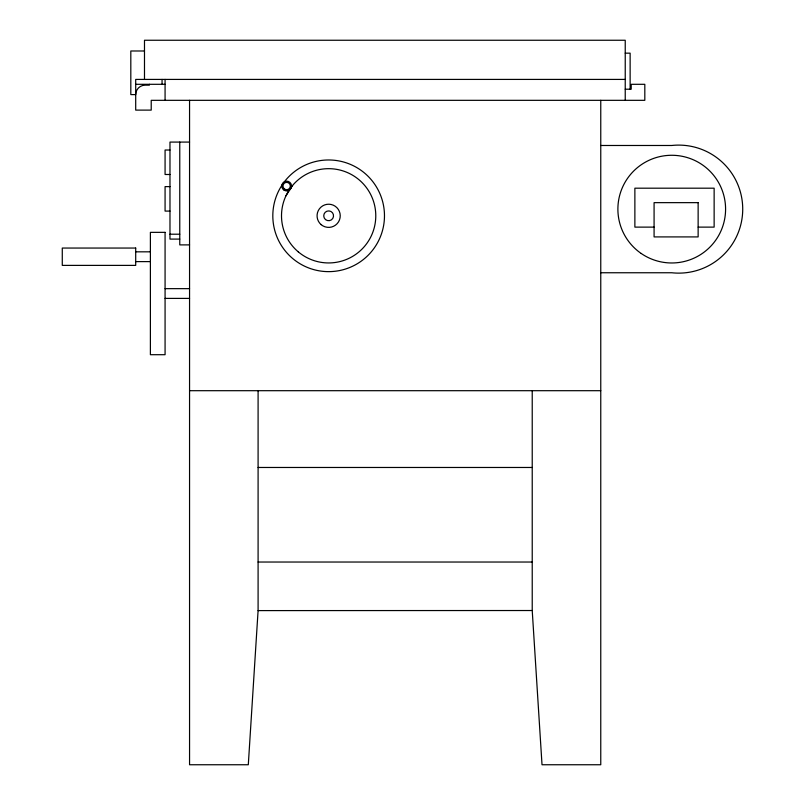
<?xml version="1.0" encoding="UTF-8"?>
<svg xmlns="http://www.w3.org/2000/svg" width="805" height="805" viewBox="0 0 805 805"><rect width="100%" height="100%" fill="white"/><g stroke="black" fill="none" stroke-linecap="round" stroke-linejoin="round"><path stroke-width="1.21" d="M285.936 195.857L292.557 185.482M144.487 50.987L130.812 50.987L130.812 94.598L135.703 94.598A9.449 9.449 0 0 1 145.162 85.149L149.378 85.149L149.378 84.304M625.233 53.16L630.134 53.16L630.134 89.204M625.233 79.413L135.703 79.413L135.703 110.114L151.219 110.114L151.219 100.323L644.815 100.323L644.815 84.304L631.211 84.304L631.211 89.204L625.233 89.204M135.703 84.304L165.075 84.304M189.557 142.083L169.976 142.083L169.976 239.095L179.767 239.095M600.761 145.484L671.742 145.484A64.018 64.018 0 0 1 742.723 209.119A64.018 64.018 0 0 1 671.742 272.754L600.761 272.754M169.976 150.022L165.075 150.022L165.075 174.494L169.976 174.494M169.976 186.619L165.075 186.619L165.075 211.091L169.976 211.091M654.083 227.121L634.873 227.121L634.873 188.189L714.136 188.189L714.136 227.121L698.136 227.121M169.976 234.205L179.767 234.205M189.557 244.891L179.767 244.891L179.767 142.083M135.703 251.824L150.394 251.824M135.703 261.615L150.394 261.615M165.075 288.653L189.557 288.653M165.075 298.403L189.557 298.403M189.557 390.697L600.761 390.697M258.093 467.474L532.226 467.474M258.093 562.031L532.226 562.031M258.093 610.603L532.226 610.522L542.017 764.75L600.761 764.75L600.761 100.323M625.233 100.323L625.233 40.25L144.487 40.25L144.487 79.413M532.226 390.697L532.226 610.522M258.093 390.697L258.093 610.522L248.302 764.75L189.557 764.75L189.557 100.323M165.075 79.413L165.075 100.323M162.057 79.413L162.057 84.304M284.376 181.779A55.837 55.837 0 0 1 379.93 193.733A55.837 55.837 0 0 1 322.926 271.345A55.837 55.837 0 0 1 282.937 183.741M698.136 202.649L654.083 202.649L654.083 236.912L698.136 236.912L698.136 202.649M165.075 232.353L150.394 232.353L150.394 354.703L165.075 354.703L165.075 232.353M135.703 248.051L62.277 248.051L62.277 265.388L135.703 265.388L135.703 248.051M284.195 190.282A4.911 4.911 0 0 0 291.561 186.036A4.911 4.911 0 0 0 284.195 181.789A4.911 4.911 0 0 0 284.195 190.282M641.213 253.484A53.844 53.844 0 0 0 725.416 213.375A53.844 53.844 0 0 0 648.588 160.507A53.844 53.844 0 0 0 641.213 253.484M284.054 188.632A3.673 3.673 0 0 0 290.202 186.991A3.673 3.673 0 0 0 285.705 182.494A3.673 3.673 0 0 0 284.054 188.632M325.492 219.554A4.89 4.89 0 0 0 333.461 216.656A4.89 4.89 0 0 0 326.971 211.202A4.89 4.89 0 0 0 325.492 219.554M321.195 224.676A11.592 11.592 0 0 0 340.062 217.823A11.592 11.592 0 0 0 324.687 204.913A11.592 11.592 0 0 0 321.195 224.676M298.323 251.895A47.133 47.133 0 0 0 375.06 224.021A47.133 47.133 0 0 0 312.551 171.505A47.133 47.133 0 0 0 298.323 251.895"/></g></svg>
